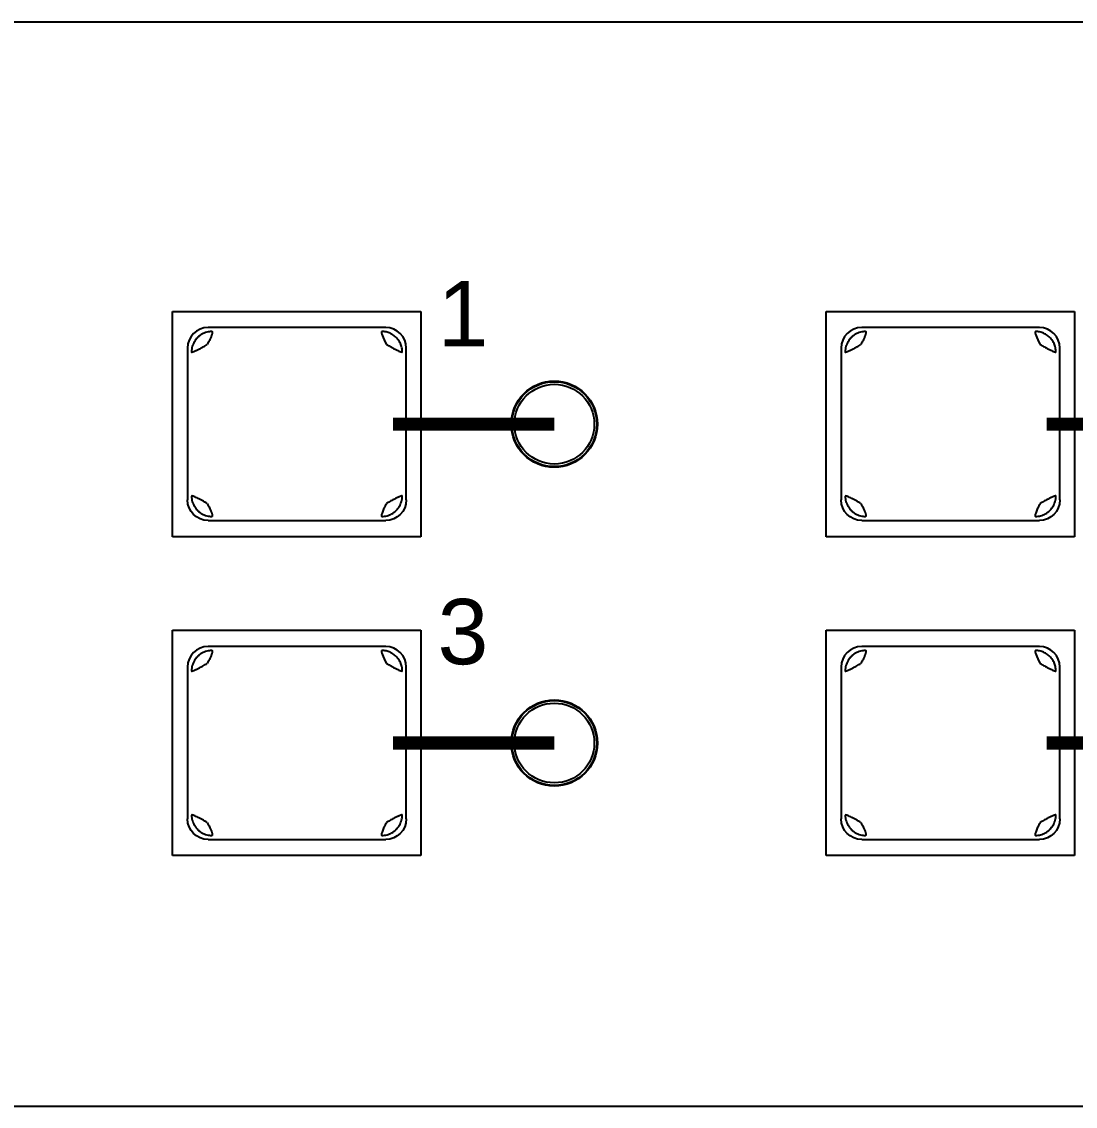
# Model space of a CAD drawing. Header units: inches. Extents: x 0.66 to 9.39, y 0.59 to 4.41.
# Drawn here: x 3.376 to 4.988, y 2.754 to 4.414 of the extents above; entities that cross this region are included whole.
import ezdxf

# ---------------------------------------------------------------- set-up
doc = ezdxf.new("R2010")
doc.units = ezdxf.units.IN
doc.header["$MEASUREMENT"] = 0
doc.styles.add('CAD_SALES', font='ARIAL.TTF')

msp = doc.modelspace()

# ---------------------------------------------------------------- linework, layer by layer
for p, q in [((0.7458, 4.4145), (9.2688, 4.4145)), ((3.6071, 3.6261), (3.6071, 3.9711)), ((3.6071, 3.9711), (3.9871, 3.9711)), ((3.9871, 3.9711), (3.9871, 3.6261)), ((4.6071, 3.6261), (4.6071, 3.9711)), ((4.6071, 3.9711), (4.9871, 3.9711)), ((4.9871, 3.9711), (4.9871, 3.6261)), ((3.9333, 3.9464), (3.6616, 3.9464)), ((4.9333, 3.9464), (4.6616, 3.9464)), ((3.6301, 3.9149), (3.6301, 3.6826)), ((3.9648, 3.6826), (3.9648, 3.9149)), ((4.6301, 3.9149), (4.6301, 3.6826)), ((4.9648, 3.6826), (4.9648, 3.9149)), ((4.1913, 3.8635), (4.1913, 3.8645)), ((4.1913, 3.8645), (4.1913, 3.8635)), ((4.1275, 3.811), (4.1276, 3.811)), ((4.255, 3.811), (4.2551, 3.811)), ((4.1276, 3.786), (4.1275, 3.786)), ((4.2551, 3.786), (4.255, 3.786)), ((4.1913, 3.7325), (4.1913, 3.7335)), ((4.1913, 3.7335), (4.1913, 3.7325)), ((3.6616, 3.6511), (3.9333, 3.6511)), ((4.6616, 3.6511), (4.9333, 3.6511)), ((3.9871, 3.6261), (3.6071, 3.6261)), ((4.9871, 3.6261), (4.6071, 3.6261)), ((3.6071, 3.1381), (3.6071, 3.4831)), ((3.6071, 3.4831), (3.9871, 3.4831)), ((3.9871, 3.4831), (3.9871, 3.1381)), ((4.6071, 3.1381), (4.6071, 3.4831)), ((4.6071, 3.4831), (4.9871, 3.4831)), ((4.9871, 3.4831), (4.9871, 3.1381)), ((3.9333, 3.4582), (3.6616, 3.4582)), ((4.9333, 3.4582), (4.6616, 3.4582)), ((3.6301, 3.4267), (3.6301, 3.1944)), ((3.9648, 3.1944), (3.9648, 3.4267)), ((4.6301, 3.4267), (4.6301, 3.1944)), ((4.9648, 3.1944), (4.9648, 3.4267)), ((4.1913, 3.3755), (4.1913, 3.3765)), ((4.1913, 3.3765), (4.1913, 3.3755)), ((4.1275, 3.323), (4.1276, 3.323)), ((4.255, 3.323), (4.2551, 3.323)), ((4.1276, 3.298), (4.1275, 3.298)), ((4.2551, 3.298), (4.255, 3.298)), ((4.1913, 3.2445), (4.1913, 3.2455)), ((4.1913, 3.2455), (4.1913, 3.2445)), ((3.6616, 3.1629), (3.9333, 3.1629)), ((4.6616, 3.1629), (4.9333, 3.1629)), ((3.9871, 3.1381), (3.6071, 3.1381)), ((4.9871, 3.1381), (4.6071, 3.1381)), ((0.7458, 2.7545), (9.2688, 2.7545))]:
    msp.add_line(p, q)
at = {"const_width": 0.02}
for points in [[(4.1912, 3.7985), (3.9447, 3.7985)], [(5.1912, 3.7985), (4.9447, 3.7985)], [(4.1912, 3.3105), (3.9447, 3.3105)], [(5.1912, 3.3105), (4.9447, 3.3105)]]:
    msp.add_lwpolyline(points, dxfattribs=at)
for centre, radius in [((4.1912, 3.7985), 0.066), ((4.1913, 3.7985), 0.065), ((4.1913, 3.7985), 0.061), ((4.1912, 3.3105), 0.066), ((4.1913, 3.3105), 0.065), ((4.1913, 3.3105), 0.061)]:
    msp.add_circle(centre, radius)
at = {"extrusion": (0, 0, -1)}
for centre, start, end in [((-4.1913, 3.7985), 270, 90), ((-4.1913, 3.7985), 90, 270), ((-4.1913, 3.3105), 270, 90), ((-4.1913, 3.3105), 90, 270)]:
    msp.add_arc(centre, 0.065, start, end, dxfattribs=at)
for centre, major_axis in [((3.6616, 3.9149), (-0.0223, 0.0223)), ((3.9333, 3.9149), (0.0223, 0.0223)), ((4.6616, 3.9149), (-0.0223, 0.0223)), ((4.9333, 3.9149), (0.0223, 0.0223)), ((3.6616, 3.4267), (-0.0223, 0.0223)), ((3.9333, 3.4267), (0.0223, 0.0223)), ((4.6616, 3.4267), (-0.0223, 0.0223)), ((4.9333, 3.4267), (0.0223, 0.0223))]:
    msp.add_ellipse(centre, major_axis=major_axis, ratio=0.999524, start_param=5.498025, end_param=7.068346)
for centre, major_axis in [((3.6616, 3.6826), (-0.0223, -0.0223)), ((3.9333, 3.6826), (0.0223, -0.0223)), ((4.6616, 3.6826), (-0.0223, -0.0223)), ((4.9333, 3.6826), (0.0223, -0.0223)), ((3.6616, 3.1944), (-0.0223, -0.0223)), ((3.9333, 3.1944), (0.0223, -0.0223)), ((4.6616, 3.1944), (-0.0223, -0.0223)), ((4.9333, 3.1944), (0.0223, -0.0223))]:
    msp.add_ellipse(centre, major_axis=major_axis, ratio=0.999524, start_param=5.498025, end_param=7.068346, dxfattribs=at)
for points in [[(3.6674, 3.9403), (3.6661, 3.9403), (3.6636, 3.9401), (3.6596, 3.9393), (3.6557, 3.938), (3.652, 3.9362), (3.6486, 3.9339), (3.6455, 3.9312), (3.6428, 3.9281), (3.6405, 3.9247), (3.6387, 3.9211), (3.6373, 3.9172), (3.6365, 3.9131), (3.6362, 3.9105), (3.6362, 3.9091)], [(3.6674, 3.9403), (3.6675, 3.9403), (3.6676, 3.9403), (3.6678, 3.9401), (3.6679, 3.9398), (3.668, 3.9394), (3.668, 3.9389), (3.6679, 3.9382), (3.6677, 3.9373), (3.6674, 3.9362), (3.667, 3.9349), (3.6664, 3.9333), (3.6657, 3.9314), (3.6648, 3.9292), (3.6636, 3.9267), (3.6622, 3.9239), (3.661, 3.9217), (3.6604, 3.9206)], [(3.9275, 3.9403), (3.9267, 3.9398), (3.9271, 3.9352), (3.9319, 3.9253), (3.9345, 3.9206)], [(3.9587, 3.9091), (3.9586, 3.9102), (3.9585, 3.9123), (3.958, 3.9156), (3.9571, 3.9187), (3.9559, 3.9218), (3.9544, 3.9247), (3.9526, 3.9275), (3.9505, 3.93), (3.9481, 3.9323), (3.9456, 3.9344), (3.9428, 3.9362), (3.9399, 3.9376), (3.9369, 3.9388), (3.9338, 3.9397), (3.9305, 3.9402), (3.9286, 3.9403), (3.9275, 3.9403)], [(4.6674, 3.9403), (4.6661, 3.9403), (4.6636, 3.9401), (4.6596, 3.9393), (4.6557, 3.938), (4.652, 3.9362), (4.6486, 3.9339), (4.6455, 3.9312), (4.6428, 3.9281), (4.6405, 3.9247), (4.6387, 3.9211), (4.6373, 3.9172), (4.6365, 3.9131), (4.6362, 3.9105), (4.6362, 3.9091)], [(4.6674, 3.9403), (4.6675, 3.9403), (4.6676, 3.9403), (4.6678, 3.9401), (4.6679, 3.9398), (4.668, 3.9394), (4.668, 3.9389), (4.6679, 3.9382), (4.6677, 3.9373), (4.6674, 3.9362), (4.667, 3.9349), (4.6664, 3.9333), (4.6657, 3.9314), (4.6648, 3.9292), (4.6636, 3.9267), (4.6622, 3.9239), (4.661, 3.9217), (4.6604, 3.9206)], [(4.9275, 3.9403), (4.9267, 3.9398), (4.9271, 3.9352), (4.9319, 3.9253), (4.9345, 3.9206)], [(4.9587, 3.9091), (4.9586, 3.9102), (4.9585, 3.9123), (4.958, 3.9156), (4.9571, 3.9187), (4.9559, 3.9218), (4.9544, 3.9247), (4.9526, 3.9275), (4.9505, 3.93), (4.9481, 3.9323), (4.9456, 3.9344), (4.9428, 3.9362), (4.9399, 3.9376), (4.9369, 3.9388), (4.9338, 3.9397), (4.9305, 3.9402), (4.9286, 3.9403), (4.9275, 3.9403)], [(3.6362, 3.9091), (3.6363, 3.909), (3.6363, 3.9089), (3.6365, 3.9089), (3.6368, 3.9089), (3.6373, 3.9089), (3.6378, 3.909), (3.6384, 3.9092), (3.6392, 3.9095), (3.6401, 3.9099), (3.6413, 3.9104), (3.6427, 3.911), (3.6444, 3.9118), (3.6463, 3.9127), (3.6485, 3.9138), (3.651, 3.9152), (3.6538, 3.9167), (3.657, 3.9185), (3.6592, 3.9199), (3.6604, 3.9206)], [(3.9345, 3.9206), (3.9363, 3.9196), (3.9399, 3.9173), (3.9453, 3.9144), (3.9499, 3.912), (3.9537, 3.9103), (3.9564, 3.9093), (3.9582, 3.9087), (3.9586, 3.9089), (3.9587, 3.9091)], [(4.6362, 3.9091), (4.6363, 3.909), (4.6363, 3.9089), (4.6365, 3.9089), (4.6368, 3.9089), (4.6373, 3.9089), (4.6378, 3.909), (4.6384, 3.9092), (4.6392, 3.9095), (4.6401, 3.9099), (4.6413, 3.9104), (4.6427, 3.911), (4.6444, 3.9118), (4.6463, 3.9127), (4.6485, 3.9138), (4.651, 3.9152), (4.6538, 3.9167), (4.657, 3.9185), (4.6592, 3.9199), (4.6604, 3.9206)], [(4.9345, 3.9206), (4.9363, 3.9196), (4.9399, 3.9173), (4.9453, 3.9144), (4.9499, 3.912), (4.9537, 3.9103), (4.9564, 3.9093), (4.9582, 3.9087), (4.9586, 3.9089), (4.9587, 3.9091)], [(3.6604, 3.6769), (3.6578, 3.6785), (3.6523, 3.6817), (3.6444, 3.6858), (3.638, 3.6886), (3.6364, 3.6888), (3.6362, 3.6885)], [(3.6362, 3.6885), (3.6362, 3.6871), (3.6365, 3.6844), (3.6373, 3.6803), (3.6387, 3.6765), (3.6405, 3.6728), (3.6428, 3.6694), (3.6455, 3.6663), (3.6486, 3.6636), (3.652, 3.6613), (3.6557, 3.6595), (3.6596, 3.6582), (3.6636, 3.6574), (3.6661, 3.6572), (3.6674, 3.6572)], [(3.9275, 3.6572), (3.9288, 3.6572), (3.9313, 3.6574), (3.9353, 3.6582), (3.9392, 3.6595), (3.9428, 3.6613), (3.9463, 3.6636), (3.9494, 3.6663), (3.9521, 3.6694), (3.9544, 3.6728), (3.9562, 3.6765), (3.9576, 3.6803), (3.9584, 3.6844), (3.9586, 3.6871), (3.9587, 3.6885)], [(3.9587, 3.6885), (3.9586, 3.6885), (3.9586, 3.6886), (3.9583, 3.6887), (3.958, 3.6887), (3.9575, 3.6886), (3.9569, 3.6884), (3.9562, 3.6882), (3.9553, 3.6879), (3.9542, 3.6874), (3.9528, 3.6868), (3.9512, 3.6861), (3.9492, 3.6851), (3.947, 3.684), (3.9444, 3.6826), (3.9414, 3.681), (3.9381, 3.6791), (3.9357, 3.6777), (3.9345, 3.6769)], [(4.6604, 3.6769), (4.6578, 3.6785), (4.6523, 3.6817), (4.6444, 3.6858), (4.638, 3.6886), (4.6364, 3.6888), (4.6362, 3.6885)], [(4.6362, 3.6885), (4.6362, 3.6871), (4.6365, 3.6844), (4.6373, 3.6803), (4.6387, 3.6765), (4.6405, 3.6728), (4.6428, 3.6694), (4.6455, 3.6663), (4.6486, 3.6636), (4.652, 3.6613), (4.6557, 3.6595), (4.6596, 3.6582), (4.6636, 3.6574), (4.6661, 3.6572), (4.6674, 3.6572)], [(4.9275, 3.6572), (4.9288, 3.6572), (4.9313, 3.6574), (4.9353, 3.6582), (4.9392, 3.6595), (4.9428, 3.6613), (4.9463, 3.6636), (4.9494, 3.6663), (4.9521, 3.6694), (4.9544, 3.6728), (4.9562, 3.6765), (4.9576, 3.6803), (4.9584, 3.6844), (4.9586, 3.6871), (4.9587, 3.6885)], [(4.9587, 3.6885), (4.9586, 3.6885), (4.9586, 3.6886), (4.9583, 3.6887), (4.958, 3.6887), (4.9575, 3.6886), (4.9569, 3.6884), (4.9562, 3.6882), (4.9553, 3.6879), (4.9542, 3.6874), (4.9528, 3.6868), (4.9512, 3.6861), (4.9492, 3.6851), (4.947, 3.684), (4.9444, 3.6826), (4.9414, 3.681), (4.9381, 3.6791), (4.9357, 3.6777), (4.9345, 3.6769)], [(3.6604, 3.6769), (3.6611, 3.6757), (3.6623, 3.6734), (3.6638, 3.6704), (3.665, 3.6678), (3.6659, 3.6655), (3.6667, 3.6636), (3.6672, 3.662), (3.6676, 3.6607), (3.6679, 3.6597), (3.668, 3.6589), (3.668, 3.6582), (3.668, 3.6578), (3.6678, 3.6575), (3.6677, 3.6573), (3.6675, 3.6572), (3.6674, 3.6572)], [(3.9345, 3.6769), (3.9332, 3.6745), (3.9307, 3.6698), (3.928, 3.6634), (3.9266, 3.6586), (3.927, 3.6573), (3.9275, 3.6572)], [(4.6604, 3.6769), (4.6611, 3.6757), (4.6623, 3.6734), (4.6638, 3.6704), (4.665, 3.6678), (4.6659, 3.6655), (4.6667, 3.6636), (4.6672, 3.662), (4.6676, 3.6607), (4.6679, 3.6597), (4.668, 3.6589), (4.668, 3.6582), (4.668, 3.6578), (4.6678, 3.6575), (4.6677, 3.6573), (4.6675, 3.6572), (4.6674, 3.6572)], [(4.9345, 3.6769), (4.9332, 3.6745), (4.9307, 3.6698), (4.928, 3.6634), (4.9266, 3.6586), (4.927, 3.6573), (4.9275, 3.6572)], [(3.6674, 3.4522), (3.6661, 3.4521), (3.6636, 3.4519), (3.6596, 3.4511), (3.6557, 3.4498), (3.652, 3.448), (3.6486, 3.4457), (3.6455, 3.443), (3.6428, 3.44), (3.6405, 3.4366), (3.6387, 3.4329), (3.6373, 3.429), (3.6365, 3.4249), (3.6362, 3.4223), (3.6362, 3.4209)], [(3.6674, 3.4522), (3.6675, 3.4521), (3.6676, 3.4521), (3.6678, 3.4519), (3.6679, 3.4516), (3.668, 3.4512), (3.668, 3.4507), (3.6679, 3.45), (3.6677, 3.4491), (3.6674, 3.448), (3.667, 3.4467), (3.6664, 3.4451), (3.6657, 3.4432), (3.6648, 3.441), (3.6636, 3.4385), (3.6622, 3.4357), (3.661, 3.4335), (3.6604, 3.4324)], [(3.9275, 3.4522), (3.9267, 3.4516), (3.9271, 3.447), (3.9319, 3.4372), (3.9345, 3.4324)], [(3.9587, 3.4209), (3.9586, 3.422), (3.9585, 3.4241), (3.958, 3.4274), (3.9571, 3.4305), (3.9559, 3.4336), (3.9544, 3.4365), (3.9526, 3.4393), (3.9505, 3.4418), (3.9481, 3.4441), (3.9456, 3.4462), (3.9428, 3.448), (3.9399, 3.4495), (3.9369, 3.4506), (3.9338, 3.4515), (3.9305, 3.452), (3.9286, 3.4521), (3.9275, 3.4522)], [(4.6674, 3.4522), (4.6661, 3.4521), (4.6636, 3.4519), (4.6596, 3.4511), (4.6557, 3.4498), (4.652, 3.448), (4.6486, 3.4457), (4.6455, 3.443), (4.6428, 3.44), (4.6405, 3.4366), (4.6387, 3.4329), (4.6373, 3.429), (4.6365, 3.4249), (4.6362, 3.4223), (4.6362, 3.4209)], [(4.6674, 3.4522), (4.6675, 3.4521), (4.6676, 3.4521), (4.6678, 3.4519), (4.6679, 3.4516), (4.668, 3.4512), (4.668, 3.4507), (4.6679, 3.45), (4.6677, 3.4491), (4.6674, 3.448), (4.667, 3.4467), (4.6664, 3.4451), (4.6657, 3.4432), (4.6648, 3.441), (4.6636, 3.4385), (4.6622, 3.4357), (4.661, 3.4335), (4.6604, 3.4324)], [(4.9275, 3.4522), (4.9267, 3.4516), (4.9271, 3.447), (4.9319, 3.4372), (4.9345, 3.4324)], [(4.9587, 3.4209), (4.9586, 3.422), (4.9585, 3.4241), (4.958, 3.4274), (4.9571, 3.4305), (4.9559, 3.4336), (4.9544, 3.4365), (4.9526, 3.4393), (4.9505, 3.4418), (4.9481, 3.4441), (4.9456, 3.4462), (4.9428, 3.448), (4.9399, 3.4495), (4.9369, 3.4506), (4.9338, 3.4515), (4.9305, 3.452), (4.9286, 3.4521), (4.9275, 3.4522)], [(3.6362, 3.4209), (3.6363, 3.4208), (3.6363, 3.4207), (3.6365, 3.4207), (3.6368, 3.4207), (3.6373, 3.4207), (3.6378, 3.4208), (3.6384, 3.421), (3.6392, 3.4213), (3.6401, 3.4217), (3.6413, 3.4222), (3.6427, 3.4228), (3.6444, 3.4236), (3.6463, 3.4245), (3.6485, 3.4257), (3.651, 3.427), (3.6538, 3.4286), (3.657, 3.4304), (3.6592, 3.4317), (3.6604, 3.4324)], [(3.9345, 3.4324), (3.9363, 3.4314), (3.9399, 3.4291), (3.9453, 3.4262), (3.9499, 3.4238), (3.9537, 3.4221), (3.9564, 3.4211), (3.9582, 3.4205), (3.9586, 3.4207), (3.9587, 3.4209)], [(4.6362, 3.4209), (4.6363, 3.4208), (4.6363, 3.4207), (4.6365, 3.4207), (4.6368, 3.4207), (4.6373, 3.4207), (4.6378, 3.4208), (4.6384, 3.421), (4.6392, 3.4213), (4.6401, 3.4217), (4.6413, 3.4222), (4.6427, 3.4228), (4.6444, 3.4236), (4.6463, 3.4245), (4.6485, 3.4257), (4.651, 3.427), (4.6538, 3.4286), (4.657, 3.4304), (4.6592, 3.4317), (4.6604, 3.4324)], [(4.9345, 3.4324), (4.9363, 3.4314), (4.9399, 3.4291), (4.9453, 3.4262), (4.9499, 3.4238), (4.9537, 3.4221), (4.9564, 3.4211), (4.9582, 3.4205), (4.9586, 3.4207), (4.9587, 3.4209)], [(3.6604, 3.1887), (3.6578, 3.1903), (3.6523, 3.1935), (3.6444, 3.1977), (3.638, 3.2004), (3.6364, 3.2006), (3.6362, 3.2003)], [(3.6362, 3.2003), (3.6362, 3.1989), (3.6365, 3.1962), (3.6373, 3.1922), (3.6387, 3.1883), (3.6405, 3.1846), (3.6428, 3.1812), (3.6455, 3.1781), (3.6486, 3.1754), (3.652, 3.1731), (3.6557, 3.1713), (3.6596, 3.17), (3.6636, 3.1692), (3.6661, 3.169), (3.6674, 3.169)], [(3.6604, 3.1887), (3.6611, 3.1875), (3.6623, 3.1852), (3.6638, 3.1822), (3.665, 3.1796), (3.6659, 3.1773), (3.6667, 3.1754), (3.6672, 3.1738), (3.6676, 3.1725), (3.6679, 3.1715), (3.668, 3.1707), (3.668, 3.1701), (3.668, 3.1696), (3.6678, 3.1693), (3.6677, 3.1691), (3.6675, 3.169), (3.6674, 3.169)], [(3.9345, 3.1887), (3.9332, 3.1864), (3.9307, 3.1816), (3.928, 3.1752), (3.9266, 3.1704), (3.927, 3.1691), (3.9275, 3.169)], [(3.9275, 3.169), (3.9288, 3.169), (3.9313, 3.1692), (3.9353, 3.17), (3.9392, 3.1713), (3.9428, 3.1731), (3.9463, 3.1754), (3.9494, 3.1781), (3.9521, 3.1812), (3.9544, 3.1846), (3.9562, 3.1883), (3.9576, 3.1922), (3.9584, 3.1962), (3.9586, 3.1989), (3.9587, 3.2003)], [(3.9587, 3.2003), (3.9586, 3.2003), (3.9586, 3.2004), (3.9583, 3.2005), (3.958, 3.2005), (3.9575, 3.2004), (3.9569, 3.2002), (3.9562, 3.2), (3.9553, 3.1997), (3.9542, 3.1992), (3.9528, 3.1986), (3.9512, 3.1979), (3.9492, 3.1969), (3.947, 3.1958), (3.9444, 3.1944), (3.9414, 3.1928), (3.9381, 3.1909), (3.9357, 3.1895), (3.9345, 3.1887)], [(4.6604, 3.1887), (4.6578, 3.1903), (4.6523, 3.1935), (4.6444, 3.1977), (4.638, 3.2004), (4.6364, 3.2006), (4.6362, 3.2003)], [(4.6362, 3.2003), (4.6362, 3.1989), (4.6365, 3.1962), (4.6373, 3.1922), (4.6387, 3.1883), (4.6405, 3.1846), (4.6428, 3.1812), (4.6455, 3.1781), (4.6486, 3.1754), (4.652, 3.1731), (4.6557, 3.1713), (4.6596, 3.17), (4.6636, 3.1692), (4.6661, 3.169), (4.6674, 3.169)], [(4.6604, 3.1887), (4.6611, 3.1875), (4.6623, 3.1852), (4.6638, 3.1822), (4.665, 3.1796), (4.6659, 3.1773), (4.6667, 3.1754), (4.6672, 3.1738), (4.6676, 3.1725), (4.6679, 3.1715), (4.668, 3.1707), (4.668, 3.1701), (4.668, 3.1696), (4.6678, 3.1693), (4.6677, 3.1691), (4.6675, 3.169), (4.6674, 3.169)], [(4.9345, 3.1887), (4.9332, 3.1864), (4.9307, 3.1816), (4.928, 3.1752), (4.9266, 3.1704), (4.927, 3.1691), (4.9275, 3.169)], [(4.9275, 3.169), (4.9288, 3.169), (4.9313, 3.1692), (4.9353, 3.17), (4.9392, 3.1713), (4.9428, 3.1731), (4.9463, 3.1754), (4.9494, 3.1781), (4.9521, 3.1812), (4.9544, 3.1846), (4.9562, 3.1883), (4.9576, 3.1922), (4.9584, 3.1962), (4.9586, 3.1989), (4.9587, 3.2003)], [(4.9587, 3.2003), (4.9586, 3.2003), (4.9586, 3.2004), (4.9583, 3.2005), (4.958, 3.2005), (4.9575, 3.2004), (4.9569, 3.2002), (4.9562, 3.2), (4.9553, 3.1997), (4.9542, 3.1992), (4.9528, 3.1986), (4.9512, 3.1979), (4.9492, 3.1969), (4.947, 3.1958), (4.9444, 3.1944), (4.9414, 3.1928), (4.9381, 3.1909), (4.9357, 3.1895), (4.9345, 3.1887)]]:
    msp.add_open_spline(points, degree=3)

# ---------------------------------------------------------------- texts
at = {"char_height": 0.1, "attachment_point": 8, "style": 'CAD_SALES'}
for s, insert in [('1', (4.0515, 3.9176)), ('3', (4.0515, 3.4296))]:
    msp.add_mtext_dynamic_manual_height_columns(s, width=0.079014, gutter_width=1, heights=[0], dxfattribs=dict(at, insert=insert))

doc.saveas('drawing.dxf')
